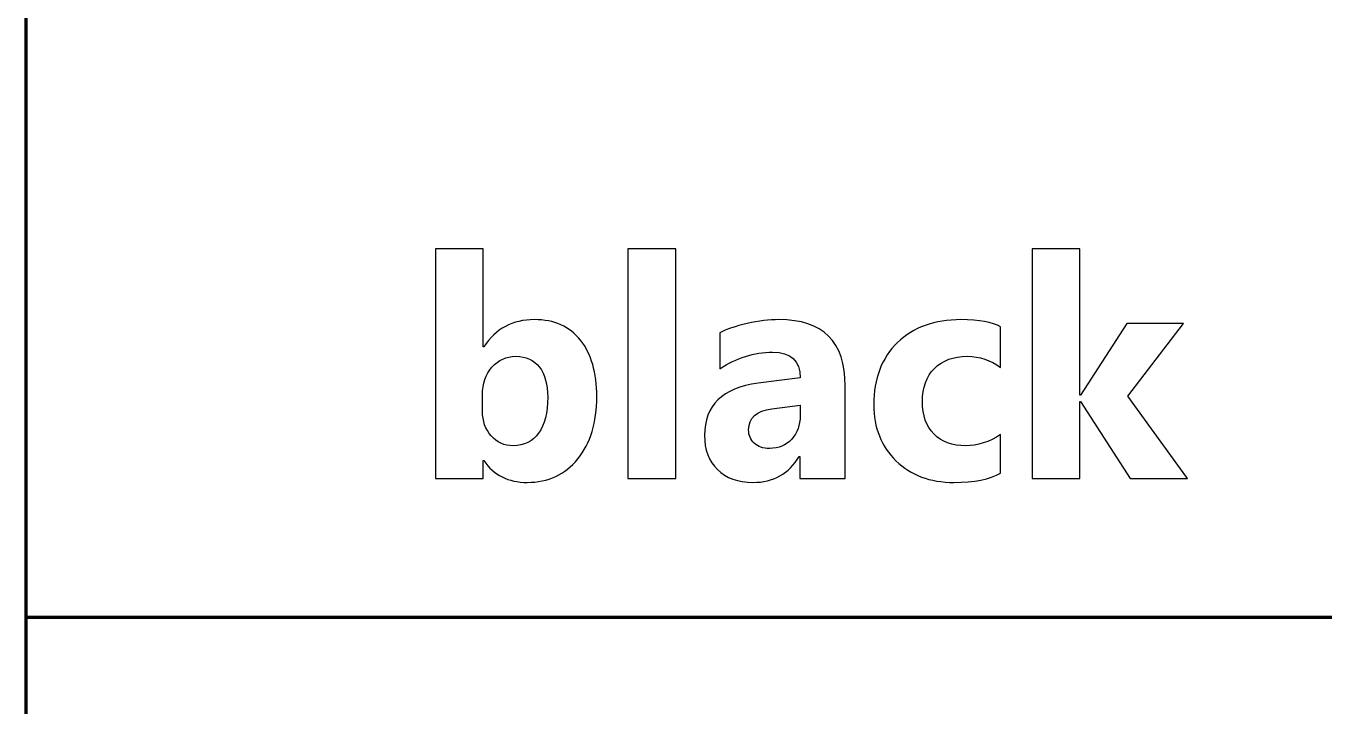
# Model space of a CAD drawing. Header units: centimetres. Extents: x -8 to 8, y -13.2 to 13.9.
# Drawn here: x -5.85 to -3.784, y -2.742 to -1.66 of the extents above; entities that cross this region are included whole.
import ezdxf

# ---------------------------------------------------------------- set-up
doc = ezdxf.new("R2010")
doc.units = ezdxf.units.CM
doc.header["$MEASUREMENT"] = 0
doc.layers.add('Layer 1', color=7, linetype='Continuous')

msp = doc.modelspace()

# ---------------------------------------------------------------- linework, layer by layer
at = {"layer": 'Layer 1', "lineweight": 100}
msp.add_lwpolyline([(-5.85, -2.60006), (-3.45, -2.60006), (-3.45, -0.00006), (-5.85, -0.00006), (-5.85, -2.60006)], close=True, dxfattribs=at)
for points in [[(-5.85, -7.30005), (-5.85, -7.30005), (-5.85, 7.29995), (-5.85, 7.29995), (-5.85, 7.29995), (-5.85, 7.57609), (-5.62614, 7.79995), (-5.35, 7.79995), (-5.35, 7.79995), (-5.35, 7.79995), (5.35, 7.79995), (5.35, 7.79995), (5.35, 7.79995), (5.62614, 7.79995), (5.85, 7.57609), (5.85, 7.29995), (5.85, 7.29995), (5.85, 7.29995), (5.85, -7.30005), (5.85, -7.30005), (5.85, -7.30005), (5.85, -7.57619), (5.62614, -7.80005), (5.35, -7.80005), (5.35, -7.80005), (5.35, -7.80005), (-5.35, -7.80005), (-5.35, -7.80005), (-5.35, -7.80005), (-5.62614, -7.80005), (-5.85, -7.57619), (-5.85, -7.30005)], [(-5.85, -7.30005), (-5.85, -7.30005), (-5.85, 7.29995), (-5.85, 7.29995), (-5.85, 7.29995), (-5.85, 7.57609), (-5.62614, 7.79995), (-5.35, 7.79995), (-5.35, 7.79995), (-5.35, 7.79995), (2.95, 7.79995), (2.95, 7.79995), (2.95, 7.79995), (3.22614, 7.79995), (3.45, 7.57609), (3.45, 7.29995), (3.45, 7.29995), (3.45, 7.29995), (3.45, -7.30005), (3.45, -7.30005), (3.45, -7.30005), (3.45, -7.57619), (3.22614, -7.80005), (2.95, -7.80005), (2.95, -7.80005), (2.95, -7.80005), (-5.35, -7.80005), (-5.35, -7.80005), (-5.35, -7.80005), (-5.62614, -7.80005), (-5.85, -7.57619), (-5.85, -7.30005)]]:
    msp.add_open_spline(points, degree=3, knots=[0, 0, 0, 0, 0.1111111, 0.1111111, 0.1111111, 0.1111111, 0.2222222, 0.2222222, 0.2222222, 0.2222222, 0.3333333, 0.3333333, 0.3333333, 0.3333333, 0.4444444, 0.4444444, 0.4444444, 0.4444444, 0.5555556, 0.5555556, 0.5555556, 0.5555556, 0.6666667, 0.6666667, 0.6666667, 0.6666667, 0.7777778, 0.7777778, 0.7777778, 0.7777778, 1, 1, 1, 1], dxfattribs=at)
at = {"layer": 'Layer 1', "color": 7}
for points, knots in [([(-5.12132, -2.35111), (-5.12132, -2.35111), (-5.12231, -2.35111), (-5.12231, -2.35111), (-5.12231, -2.35111), (-5.12231, -2.35111), (-5.12231, -2.37984), (-5.12231, -2.37984), (-5.12231, -2.37984), (-5.12231, -2.37984), (-5.19845, -2.37984), (-5.19845, -2.37984), (-5.19845, -2.37984), (-5.19845, -2.37984), (-5.19845, -2.01429), (-5.19845, -2.01429), (-5.19845, -2.01429), (-5.19845, -2.01429), (-5.12231, -2.01429), (-5.12231, -2.01429), (-5.12231, -2.01429), (-5.12231, -2.01429), (-5.12231, -2.17003), (-5.12231, -2.17003), (-5.12231, -2.17003), (-5.12231, -2.17003), (-5.12132, -2.17003), (-5.12132, -2.17003), (-5.12132, -2.17003), (-5.10247, -2.1413), (-5.07572, -2.1269), (-5.04099, -2.1269), (-5.04099, -2.1269), (-5.00921, -2.1269), (-4.98469, -2.13784), (-4.96748, -2.15966), (-4.96748, -2.15966), (-4.95028, -2.18155), (-4.94164, -2.21143), (-4.94164, -2.24938), (-4.94164, -2.24938), (-4.94164, -2.29053), (-4.95168, -2.32354), (-4.97176, -2.34848), (-4.97176, -2.34848), (-4.99193, -2.37342), (-5.01876, -2.38585), (-5.05235, -2.38585), (-5.05235, -2.38585), (-5.08272, -2.38585), (-5.10568, -2.37433), (-5.12132, -2.35111)], [0, 0, 0, 0, 0.0714286, 0.0714286, 0.0714286, 0.0714286, 0.1428571, 0.1428571, 0.1428571, 0.1428571, 0.2142857, 0.2142857, 0.2142857, 0.2142857, 0.2857143, 0.2857143, 0.2857143, 0.2857143, 0.3571429, 0.3571429, 0.3571429, 0.3571429, 0.4285714, 0.4285714, 0.4285714, 0.4285714, 0.5, 0.5, 0.5, 0.5, 0.5714286, 0.5714286, 0.5714286, 0.5714286, 0.6428571, 0.6428571, 0.6428571, 0.6428571, 0.7142857, 0.7142857, 0.7142857, 0.7142857, 0.7857143, 0.7857143, 0.7857143, 0.7857143, 0.8571429, 0.8571429, 0.8571429, 0.8571429, 1, 1, 1, 1]), ([(-4.81603, -2.37984), (-4.81603, -2.37984), (-4.89217, -2.37984), (-4.89217, -2.37984), (-4.89217, -2.37984), (-4.89217, -2.37984), (-4.89217, -2.01429), (-4.89217, -2.01429), (-4.89217, -2.01429), (-4.89217, -2.01429), (-4.81603, -2.01429), (-4.81603, -2.01429), (-4.81603, -2.01429), (-4.81603, -2.01429), (-4.81603, -2.37984), (-4.81603, -2.37984)], [0, 0, 0, 0, 0.2, 0.2, 0.2, 0.2, 0.4, 0.4, 0.4, 0.4, 0.6, 0.6, 0.6, 0.6, 1, 1, 1, 1]), ([(-4.00156, -2.37984), (-4.00156, -2.37984), (-4.09301, -2.37984), (-4.09301, -2.37984), (-4.09301, -2.37984), (-4.09301, -2.37984), (-4.17186, -2.25736), (-4.17186, -2.25736), (-4.17186, -2.25736), (-4.17186, -2.25736), (-4.17285, -2.25736), (-4.17285, -2.25736), (-4.17285, -2.25736), (-4.17285, -2.25736), (-4.17285, -2.37984), (-4.17285, -2.37984), (-4.17285, -2.37984), (-4.17285, -2.37984), (-4.24899, -2.37984), (-4.24899, -2.37984), (-4.24899, -2.37984), (-4.24899, -2.37984), (-4.24899, -2.01429), (-4.24899, -2.01429), (-4.24899, -2.01429), (-4.24899, -2.01429), (-4.17285, -2.01429), (-4.17285, -2.01429), (-4.17285, -2.01429), (-4.17285, -2.01429), (-4.17285, -2.24699), (-4.17285, -2.24699), (-4.17285, -2.24699), (-4.17285, -2.24699), (-4.17186, -2.24699), (-4.17186, -2.24699), (-4.17186, -2.24699), (-4.17186, -2.24699), (-4.09828, -2.1329), (-4.09828, -2.1329), (-4.09828, -2.1329), (-4.09828, -2.1329), (-4.0079, -2.1329), (-4.0079, -2.1329), (-4.0079, -2.1329), (-4.0079, -2.1329), (-4.09638, -2.24888), (-4.09638, -2.24888), (-4.09638, -2.24888), (-4.09638, -2.24888), (-4.00156, -2.37984), (-4.00156, -2.37984)], [0, 0, 0, 0, 0.0714286, 0.0714286, 0.0714286, 0.0714286, 0.1428571, 0.1428571, 0.1428571, 0.1428571, 0.2142857, 0.2142857, 0.2142857, 0.2142857, 0.2857143, 0.2857143, 0.2857143, 0.2857143, 0.3571429, 0.3571429, 0.3571429, 0.3571429, 0.4285714, 0.4285714, 0.4285714, 0.4285714, 0.5, 0.5, 0.5, 0.5, 0.5714286, 0.5714286, 0.5714286, 0.5714286, 0.6428571, 0.6428571, 0.6428571, 0.6428571, 0.7142857, 0.7142857, 0.7142857, 0.7142857, 0.7857143, 0.7857143, 0.7857143, 0.7857143, 0.8571429, 0.8571429, 0.8571429, 0.8571429, 1, 1, 1, 1]), ([(-4.54638, -2.37984), (-4.54638, -2.37984), (-4.61848, -2.37984), (-4.61848, -2.37984), (-4.61848, -2.37984), (-4.61848, -2.37984), (-4.61848, -2.34436), (-4.61848, -2.34436), (-4.61848, -2.34436), (-4.61848, -2.34436), (-4.61947, -2.34436), (-4.61947, -2.34436), (-4.61947, -2.34436), (-4.63602, -2.37202), (-4.66054, -2.38585), (-4.69306, -2.38585), (-4.69306, -2.38585), (-4.71701, -2.38585), (-4.73586, -2.3791), (-4.74961, -2.36552), (-4.74961, -2.36552), (-4.76335, -2.35194), (-4.77018, -2.33375), (-4.77018, -2.31111), (-4.77018, -2.31111), (-4.77018, -2.2632), (-4.74179, -2.23555), (-4.68507, -2.22814), (-4.68507, -2.22814), (-4.68507, -2.22814), (-4.61799, -2.21925), (-4.61799, -2.21925), (-4.61799, -2.21925), (-4.61799, -2.19225), (-4.63264, -2.17875), (-4.66194, -2.17875), (-4.66194, -2.17875), (-4.69133, -2.17875), (-4.71932, -2.18748), (-4.74582, -2.20501), (-4.74582, -2.20501), (-4.74582, -2.20501), (-4.74582, -2.14764), (-4.74582, -2.14764), (-4.74582, -2.14764), (-4.7352, -2.14212), (-4.72071, -2.13735), (-4.70228, -2.13315), (-4.70228, -2.13315), (-4.68392, -2.12895), (-4.66713, -2.1269), (-4.65198, -2.1269), (-4.65198, -2.1269), (-4.58161, -2.1269), (-4.54638, -2.16204), (-4.54638, -2.23226), (-4.54638, -2.23226), (-4.54638, -2.23226), (-4.54638, -2.37984), (-4.54638, -2.37984)], [0, 0, 0, 0, 0.0625, 0.0625, 0.0625, 0.0625, 0.125, 0.125, 0.125, 0.125, 0.1875, 0.1875, 0.1875, 0.1875, 0.25, 0.25, 0.25, 0.25, 0.3125, 0.3125, 0.3125, 0.3125, 0.375, 0.375, 0.375, 0.375, 0.4375, 0.4375, 0.4375, 0.4375, 0.5, 0.5, 0.5, 0.5, 0.5625, 0.5625, 0.5625, 0.5625, 0.625, 0.625, 0.625, 0.625, 0.6875, 0.6875, 0.6875, 0.6875, 0.75, 0.75, 0.75, 0.75, 0.8125, 0.8125, 0.8125, 0.8125, 0.875, 0.875, 0.875, 0.875, 1, 1, 1, 1]), ([(-4.29895, -2.37095), (-4.31616, -2.38091), (-4.34102, -2.38585), (-4.37345, -2.38585), (-4.37345, -2.38585), (-4.41139, -2.38585), (-4.44209, -2.37441), (-4.46555, -2.35136), (-4.46555, -2.35136), (-4.48901, -2.3284), (-4.50078, -2.29876), (-4.50078, -2.26238), (-4.50078, -2.26238), (-4.50078, -2.2204), (-4.48819, -2.1874), (-4.46308, -2.1632), (-4.46308, -2.1632), (-4.4379, -2.139), (-4.40423, -2.1269), (-4.36209, -2.1269), (-4.36209, -2.1269), (-4.33303, -2.1269), (-4.31196, -2.13076), (-4.29895, -2.13842), (-4.29895, -2.13842), (-4.29895, -2.13842), (-4.29895, -2.20312), (-4.29895, -2.20312), (-4.29895, -2.20312), (-4.31484, -2.19118), (-4.33262, -2.18526), (-4.35221, -2.18526), (-4.35221, -2.18526), (-4.3741, -2.18526), (-4.39139, -2.19159), (-4.40423, -2.20443), (-4.40423, -2.20443), (-4.41699, -2.21719), (-4.42341, -2.23481), (-4.42341, -2.25736), (-4.42341, -2.25736), (-4.42341, -2.27917), (-4.41724, -2.29638), (-4.40505, -2.30881), (-4.40505, -2.30881), (-4.39287, -2.32132), (-4.376, -2.32749), (-4.35468, -2.32749), (-4.35468, -2.32749), (-4.33567, -2.32749), (-4.31714, -2.32156), (-4.29895, -2.30963), (-4.29895, -2.30963), (-4.29895, -2.30963), (-4.29895, -2.37095), (-4.29895, -2.37095)], [0, 0, 0, 0, 0.0666667, 0.0666667, 0.0666667, 0.0666667, 0.1333333, 0.1333333, 0.1333333, 0.1333333, 0.2, 0.2, 0.2, 0.2, 0.2666667, 0.2666667, 0.2666667, 0.2666667, 0.3333333, 0.3333333, 0.3333333, 0.3333333, 0.4, 0.4, 0.4, 0.4, 0.4666667, 0.4666667, 0.4666667, 0.4666667, 0.5333333, 0.5333333, 0.5333333, 0.5333333, 0.6, 0.6, 0.6, 0.6, 0.6666667, 0.6666667, 0.6666667, 0.6666667, 0.7333333, 0.7333333, 0.7333333, 0.7333333, 0.8, 0.8, 0.8, 0.8, 0.8666667, 0.8666667, 0.8666667, 0.8666667, 1, 1, 1, 1]), ([(-5.12346, -2.24699), (-5.12346, -2.24699), (-5.12346, -2.27226), (-5.12346, -2.27226), (-5.12346, -2.27226), (-5.12346, -2.28823), (-5.11894, -2.3014), (-5.10972, -2.31185), (-5.10972, -2.31185), (-5.10058, -2.3223), (-5.08881, -2.32749), (-5.07449, -2.32749), (-5.07449, -2.32749), (-5.0572, -2.32749), (-5.0437, -2.32082), (-5.03415, -2.30741), (-5.03415, -2.30741), (-5.02461, -2.29399), (-5.01975, -2.27497), (-5.01975, -2.25036), (-5.01975, -2.25036), (-5.01975, -2.22995), (-5.02419, -2.21398), (-5.03292, -2.20246), (-5.03292, -2.20246), (-5.04173, -2.19102), (-5.05416, -2.18526), (-5.07045, -2.18526), (-5.07045, -2.18526), (-5.08568, -2.18526), (-5.09836, -2.19093), (-5.1084, -2.20238), (-5.1084, -2.20238), (-5.11844, -2.21374), (-5.12346, -2.22863), (-5.12346, -2.24699)], [0, 0, 0, 0, 0.1, 0.1, 0.1, 0.1, 0.2, 0.2, 0.2, 0.2, 0.3, 0.3, 0.3, 0.3, 0.4, 0.4, 0.4, 0.4, 0.5, 0.5, 0.5, 0.5, 0.6, 0.6, 0.6, 0.6, 0.7, 0.7, 0.7, 0.7, 0.8, 0.8, 0.8, 0.8, 1, 1, 1, 1]), ([(-4.61799, -2.2795), (-4.61799, -2.2795), (-4.61799, -2.26288), (-4.61799, -2.26288), (-4.61799, -2.26288), (-4.61799, -2.26288), (-4.66285, -2.26864), (-4.66285, -2.26864), (-4.66285, -2.26864), (-4.68763, -2.27185), (-4.69997, -2.28304), (-4.69997, -2.30222), (-4.69997, -2.30222), (-4.69997, -2.31086), (-4.69701, -2.31802), (-4.691, -2.32354), (-4.691, -2.32354), (-4.68491, -2.32905), (-4.67676, -2.33185), (-4.66647, -2.33185), (-4.66647, -2.33185), (-4.65215, -2.33185), (-4.64054, -2.32691), (-4.63149, -2.31704), (-4.63149, -2.31704), (-4.62252, -2.30716), (-4.61799, -2.29465), (-4.61799, -2.2795)], [0, 0, 0, 0, 0.125, 0.125, 0.125, 0.125, 0.25, 0.25, 0.25, 0.25, 0.375, 0.375, 0.375, 0.375, 0.5, 0.5, 0.5, 0.5, 0.625, 0.625, 0.625, 0.625, 0.75, 0.75, 0.75, 0.75, 1, 1, 1, 1])]:
    msp.add_open_spline(points, degree=3, knots=knots, dxfattribs=at)

doc.saveas('drawing.dxf')
